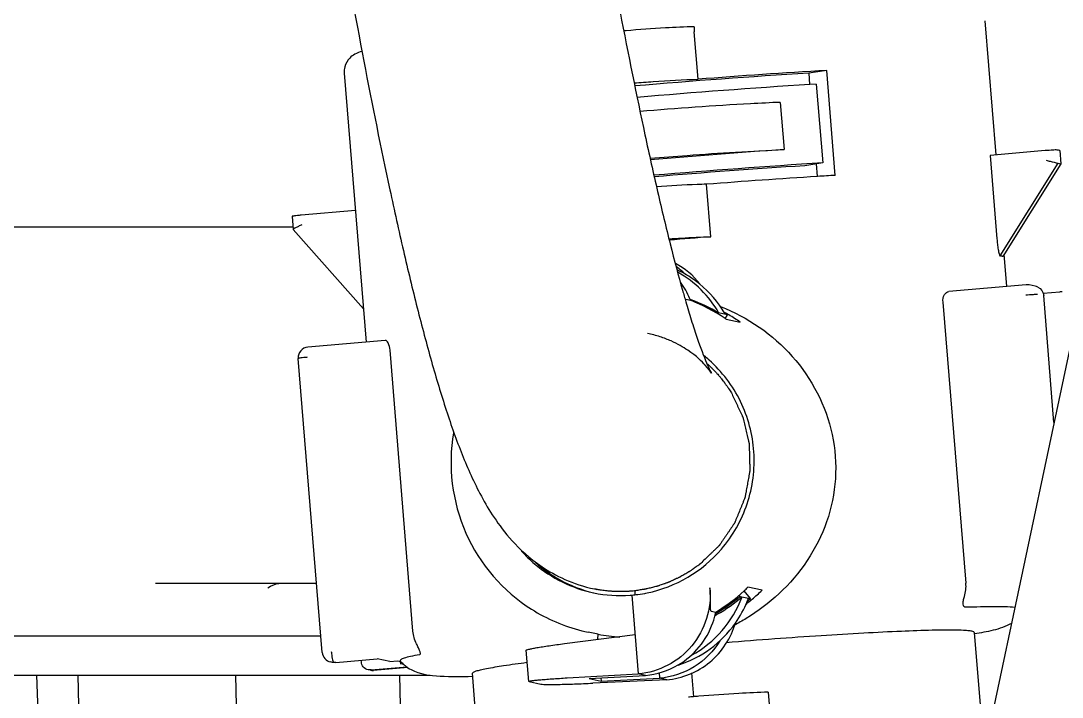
# Model space of a CAD drawing. Header units: metres. Extents: x 27859 to 32645, y 1492 to 8791.
# Drawn here: x 29839.55 to 29879.06, y 4968.69 to 4994.34 of the extents above; entities that cross this region are included whole.
import ezdxf

# ---------------------------------------------------------------- set-up
doc = ezdxf.new("R2010")
doc.units = ezdxf.units.M
doc.linetypes.add('CENTER', pattern=[2, 1.25, -0.25, 0.25, -0.25])
doc.layers.add('E-EQPT', color=190, linetype='Continuous')
doc.layers.add('E-HAT', color=253, linetype='CENTER', lineweight=15)

# ---------------------------------------------------------------- blocks, each defined once
blk = doc.blocks.new('EDG')
at = {"color": 0, "linetype": 'Continuous'}
for p, q in [((1016.392, 2537.825, 1), (1015.917, 2558.455, 1)), ((1022.614, 2537.825, 1), (1022.124, 2558.455, 1)), ((1028.028, 2558.455, 1), (1028.582, 2537.825, 1)), ((1029.468, 2558.485, 1), (1030.144, 2537.823, 1)), ((1013.306, 2541.584, 1), (1013.618, 2537.748, 1)), ((988.994, 2516.141, 1), (994.246, 2540.964, 1)), ((1002.404, 2538.469, 1), (1002.242, 2540.461, 1)), ((994.582, 2536.196, 1), (994.269, 2540.032, 1)), ((1005.303, 2537.732, 1), (1005.229, 2538.638, 1)), ((1011.464, 2538.066, 1), (1011.025, 2538.157, 1)), ((1006.249, 2537.995, 1), (1009.053, 2538.125, 1)), ((1006.249, 2537.995, 1), (1006.518, 2537.939, 1)), ((1008.739, 2538.042, 1), (1006.518, 2537.939, 1)), ((1006.536, 2537.724, 1), (1006.518, 2537.939, 1)), ((1009.194, 2537.948, 1), (1007.057, 2537.827, 1)), ((1007.057, 2537.827, 1), (1007.327, 2537.771, 1)), ((1010.025, 2537.923, 1), (1007.327, 2537.771, 1)), ((1007.57, 2534.783, 1), (1007.327, 2537.771, 1)), ((1008.748, 2537.922, 1), (1008.739, 2538.042, 1)), ((1009.194, 2537.948, 1), (1008.739, 2538.042, 1)), ((1011.464, 2538.066, 1), (1011.482, 2538.058, 1)), ((1011.482, 2538.059, 1), (1011.578, 2536.875, 1)), ((1013.624, 2537.863, 1), (1013.616, 2537.863, 1)), ((1043.073, 2537.825, 1), (1015.223, 2537.825, 1)), ((1016.066, 2537.525, 1), (1017.377, 2537.639, 1)), ((1017.46, 2537.622, 1), (1016.1, 2537.504, 1)), ((1016.219, 2537.415, 1), (1016.352, 2537.387, 1)), ((1016.352, 2537.387, 1), (1016.253, 2537.379, 1)), ((1016.359, 2537.299, 1), (1016.352, 2537.387, 1)), ((1016.46, 2537.278, 1), (1016.335, 2537.303, 1)), ((1016.756, 2537.303, 1), (1016.46, 2537.278, 1)), ((1016.756, 2537.303, 1), (1017.228, 2537.206, 1)), ((1018.808, 2537.343, 1), (1017.228, 2537.206, 1)), ((1017.833, 2537.32, 1), (1017.838, 2537.259, 1)), ((1018.924, 2537.335, 1), (1019.002, 2537.319, 1)), ((1010.131, 2536.623, 1), (1007.448, 2536.277, 1)), ((1019.32, 2536.959, 1), (1020.229, 2525.806, 1)), ((994.565, 2536.257, 1), (994.571, 2536.258, 1)), ((1008.858, 2536.459, 1), (1008.85, 2536.265, 1)), ((1008.85, 2536.265, 1), (1009.23, 2536.186, 1)), ((1043.148, 2536.325, 1), (1019.371, 2536.325, 1)), ((1015.878, 2536.146, 1), (1016.746, 2525.49, 1)), ((1004.563, 2535.391, 1), (1004.388, 2535.427, 1)), ((1002.629, 2534.596, 1), (1003.168, 2534.485, 1)), ((1003.47, 2534.834, 1), (1003.066, 2534.918, 1)), ((1003.066, 2534.918, 1), (1003.314, 2534.617, 1)), ((1003.506, 2534.79, 1), (1003.47, 2534.834, 1)), ((1007.46, 2534.621, 1), (1007.452, 2534.761, 1)), ((1009.028, 2534.696, 1), (1009.02, 2534.698, 1)), ((995.766, 2523.67, 1), (994.897, 2534.326, 1)), ((1008.989, 2534.551, 1), (1008.895, 2534.57, 1)), ((1025.65, 2534.325, 1), (1019.534, 2534.325, 1)), ((1021.07, 2534.351, 1), (1020.85, 2534.325, 1)), ((1021.285, 2534.438, 1), (1021.07, 2534.351, 1)), ((1021.38, 2534.509, 1), (1021.285, 2534.438, 1)), ((1021.384, 2534.513, 1), (1021.38, 2534.509, 1)), ((991.554, 2528.238, 1), (991.946, 2523.424, 1)), ((1016.932, 2525.12, 1), (1019.864, 2525.375, 1)), ((1018.484, 2514.982, 1), (1017.652, 2525.183, 1)), ((1003.997, 2524.318, 1), (1003.458, 2524.43, 1)), ((1004.03, 2524.299, 1), (1003.943, 2524.149, 1)), ((1003.943, 2524.149, 1), (1004.347, 2524.065, 1)), ((1004.347, 2524.065, 1), (1004.36, 2524.087, 1)), ((1005.527, 2523.563, 1), (1005.352, 2523.599, 1)), ((1020.424, 2520.917, 1), (1017.755, 2523.928, 1)), ((991.97, 2523.331, 1), (991.328, 2523.276, 1)), ((991.95, 2523.422, 1), (991.946, 2523.424, 1)), ((992.608, 2523.01, 1), (995.541, 2523.264, 1)), ((992.264, 2523.064, 1), (992.492, 2523.017, 1)), ((993.344, 2523.074, 1), (993.443, 2521.85, 1)), ((991.299, 2518.421, 1), (993.497, 2521.935, 1)), ((991.3, 2518.419, 1), (993.501, 2521.938, 1)), ((993.598, 2521.918, 1), (991.397, 2518.399, 1)), ((993.497, 2521.936, 1), (993.501, 2521.938, 1)), ((993.978, 2518.106, 1), (993.72, 2521.27, 1)), ((1004.57, 2521.191, 1), (1004.733, 2519.199, 1)), ((1020.425, 2520.915, 1), (1020.424, 2520.916, 1)), ((1020.465, 2520.418, 1), (1020.425, 2520.913, 1)), ((1020.425, 2520.825, 1), (1037.869, 2520.825, 1)), ((1018.059, 2520.195, 1), (1020.121, 2520.374, 1)), ((999.851, 2518.863, 1), (1000.175, 2514.879, 1)), ((1000.58, 2518.43, 1), (1000.541, 2518.906, 1)), ((991.298, 2518.42, 1), (991.3, 2518.419, 1)), ((991.338, 2517.923, 1), (991.298, 2518.418, 1)), ((1000.33, 2518.391, 1), (1001.014, 2518.499, 1)), ((991.885, 2517.924, 1), (993.978, 2518.106, 1)), ((993.75, 2518.086, 1), (994.165, 2513, 1)), ((1000.573, 2515.403, 1), (1000.33, 2518.391, 1)), ((991.338, 2517.923, 1), (991.341, 2517.921, 1)), ((1001.941, 2516.092, 1), (1001.795, 2517.884, 1)), ((1000.573, 2515.403, 1), (1000.817, 2515.418, 1)), ((1000.86, 2514.987, 1), (1000.825, 2515.419, 1)), ((1000.176, 2514.879, 1), (1000.86, 2514.987, 1)), ((1005.057, 2515.216, 1), (1005.203, 2513.423, 1)), ((1007.791, 2513.376, 1), (1007.878, 2513.383, 1))]:
    blk.add_line(p, q, dxfattribs=at)
for centre, radius, start, end in [((998.802, 2615.062, 1), 76.694, 274.65933, 274.80798), ((998.917, 2613.701, 1), 75.328, 274.80772, 274.95763), ((1007.066, 2533.452, 1), 4.176, 107.4612, 145.0956), ((1007.339, 2534.836, 1), 3.009, 120.4613, 160.7108), ((1015.234, 2536.29, 1), 1.499, 48.8665, 51.0787), ((1015.208, 2536.26, 1), 1.539, 45.3727, 48.8643), ((1017.412, 2537.244, 1), 0.397, 93.254, 94.9971), ((1017.412, 2537.238, 1), 0.402, 78.3075, 93.2322), ((1007.325, 2533.383, 1), 4.2, 118.7167, 159.5519), ((1015.197, 2536.248, 1), 1.555, 44.5827, 45.3788), ((1015.195, 2536.246, 1), 1.558, 42.864, 44.5827), ((1015.196, 2536.247, 1), 1.556, 41.5898, 42.8643), ((1018.921, 2536.927, 1), 0.4, 4.5405, 78.2794), ((1007.59, 2529.901, 1), 6.487, 78.8035, 86.12), ((1007.916, 2529.849, 1), 6.472, 76.121, 78.2785), ((1007.112, 2533.417, 1), 4.235, 145.0666, 157.7559), ((1007.363, 2534.825, 1), 3.035, 160.6647, 168.5693), ((1007.893, 2529.786, 1), 6.539, 57.7562, 76.062), ((1007.783, 2529.772, 1), 6.596, 120.9797, 132.6875), ((1007.63, 2529.808, 1), 6.59, 120.0645, 130.0669), ((1007.71, 2529.793, 1), 6.587, 121.3417, 130.0704), ((1007.689, 2529.827, 1), 6.547, 120.4926, 121.333), ((1007.604, 2529.851, 1), 6.539, 119.0806, 120.0529), ((1007.69, 2529.825, 1), 6.55, 120.1487, 120.4926), ((1007.238, 2529.892, 1), 6.586, 129.2188, 129.9308), ((1007.237, 2529.894, 1), 6.584, 127.1993, 129.2189), ((1007.299, 2529.886, 1), 6.576, 128.611, 129.5886), ((1007.093, 2533.426, 1), 4.213, 157.7668, 159.4998), ((1007.247, 2529.881, 1), 6.6, 129.9322, 134.4065), ((1007.294, 2529.892, 1), 6.568, 129.5887, 130.0744), ((1007.786, 2529.77, 1), 6.6, 132.6961, 134.4066), ((1008.018, 2529.736, 1), 5.068, 101.6359, 139.3301), ((1008.007, 2529.767, 1), 5.035, 97.5195, 101.5798), ((1008.004, 2529.791, 1), 5.011, 96.2682, 97.5176), ((1008.002, 2529.808, 1), 4.994, 94.9584, 96.2683), ((1008.001, 2529.814, 1), 4.988, 94.1394, 94.9582), ((1008.001, 2529.77, 1), 5.032, 78.3219, 94.1071), ((1007.872, 2529.796, 1), 5.032, 60.9384, 76.8216), ((1007.866, 2529.794, 1), 5.037, 49.5875, 60.8859), ((1007.87, 2529.8, 1), 5.03, 47.6665, 49.5772), ((1007.975, 2529.758, 1), 5.054, 41.6183, 49.4659), ((1007.974, 2529.63, 1), 5.026, 228.4807, 231.2776), ((1019.83, 2525.773, 1), 0.4, 274.9173, 4.7756), ((1007.877, 2529.188, 1), 4.423, 251.8641, 258.2771), ((1007.162, 2529.773, 1), 6.501, 235.2673, 239.7867), ((974.795, 2514.768, 1), 31.988, 16.7668, 18.0674), ((1007.156, 2529.763, 1), 6.49, 239.7879, 241.6757), ((1007.215, 2529.735, 1), 6.474, 239.6429, 240.3493), ((1007.698, 2529.657, 1), 6.497, 235.2668, 235.6063), ((1007.218, 2529.741, 1), 6.48, 240.3492, 240.6763), ((1007.626, 2526.206, 1), 4.156, 209.9265, 210.5067), ((1007.704, 2529.67, 1), 6.51, 235.6234, 248.8162), ((1007.866, 2526.153, 1), 4.152, 209.9105, 240.6335), ((1007.551, 2529.692, 1), 6.501, 239.6531, 249.9189), ((1007.628, 2529.668, 1), 6.492, 239.6456, 244.3775), ((966.266, 2512.174, 1), 40.902, 16.3072, 16.7989), ((1007.63, 2529.671, 1), 6.497, 244.3767, 245.3242), ((1007.625, 2529.659, 1), 6.483, 245.3233, 248.4629), ((1007.619, 2529.645, 1), 6.468, 248.4646, 249.4443), ((1007.536, 2529.654, 1), 6.46, 249.9293, 250.1763), ((1007.536, 2529.656, 1), 6.461, 250.1763, 250.3512), ((1008.144, 2524.659, 1), 2.987, 200.7839, 201.9106), ((1008.161, 2524.667, 1), 3.005, 201.9229, 215.745), ((960.249, 2510.415, 1), 47.17, 15.7513, 16.3056), ((991.294, 2523.675, 1), 0.401, 262.7983, 274.9414), ((992.345, 2523.458, 1), 0.402, 243.594, 258.2797), ((992.574, 2523.411, 1), 0.402, 258.3204, 274.9565), ((1007.614, 2526.194, 1), 4.14, 230.8991, 244.7947), ((1007.592, 2524.759, 1), 2.969, 225.24, 234.8254), ((980.502, 2830.826, 1), 310.568, 274.4447, 274.73749), ((983.856, 2785.924, 1), 267.54, 273.5726, 274.47529), ((987.202, 2733.128, 1), 214.639, 273.37841, 273.55944), ((982.078, 2811.475, 1), 293.652, 273.56351, 274.81694), ((986.033, 2761.574, 1), 243.536, 273.52672, 274.87361), ((982.058, 2811.22, 1), 293.999, 273.84945, 274.84116), ((983.15, 2797.247, 1), 282.383, 273.58714, 274.9215), ((986.617, 2754.389, 1), 239.825, 273.40484, 274.98659), ((983.691, 2789.334, 1), 274.95, 273.43719, 274.45686), ((1017.764, 2514.924, 1), 0.722, 345.7471, 4.6029), ((1004.124, 2513.334, 1), 1.083, 354.1315, 4.6983)]:
    blk.add_arc(centre, radius, start, end, dxfattribs=at)
for points, knots in [([(1002.404, 2538.469, 1), (1002.772, 2538.472, 1), (1003.648, 2538.518, 1), (1004.524, 2538.58, 1), (1005.032, 2538.622, 1)], [0, 0, 0, 0, 0.418962, 1, 1, 1, 1]), ([(1011.025, 2538.157, 1), (1010.953, 2538.172, 1), (1010.729, 2538.169, 1), (1010.307, 2538.172, 1), (1009.722, 2538.153, 1), (1009.286, 2538.136, 1), (1009.053, 2538.125, 1)], [0, 0, 0, 0, 0.111696, 0.336188, 0.645301, 1, 1, 1, 1]), ([(1006.249, 2537.995, 1), (1005.661, 2537.944, 1), (1004.489, 2537.468, 1), (1003.803, 2536.406, 1), (1003.639, 2535.836, 1)], [0, 0, 0, 0, 0.49865, 1, 1, 1, 1]), ([(1004.231, 2536.514, 1), (1004.471, 2536.909, 1), (1005.145, 2537.596, 1), (1006.059, 2537.899, 1), (1006.518, 2537.939, 1)], [0, 0, 0, 0, 0.501073, 1, 1, 1, 1]), ([(1004.609, 2534.507, 1), (1004.575, 2534.897, 1), (1004.661, 2535.699, 1), (1005.236, 2536.755, 1), (1006.168, 2537.512, 1), (1006.939, 2537.737, 1), (1007.327, 2537.771, 1)], [0, 0, 0, 0, 0.250751, 0.501302, 0.75109, 1, 1, 1, 1]), ([(1011.482, 2538.058, 1), (1011.482, 2538.048, 1), (1011.43, 2538.043, 1), (1011.369, 2538.026, 1), (1011.233, 2538.013, 1), (1011.065, 2537.995, 1), (1010.85, 2537.978, 1), (1010.499, 2537.951, 1), (1010.22, 2537.934, 1), (1010.025, 2537.923, 1)], [0, 0, 0, 0, 0.019474, 0.073303, 0.160894, 0.280064, 0.427723, 0.600005, 1, 1, 1, 1]), ([(1015.949, 2537.608, 1), (1015.618, 2537.792, 1), (1014.803, 2537.882, 1), (1014.029, 2537.87, 1), (1013.624, 2537.863, 1)], [0, 0, 0, 0, 0.482846, 1, 1, 1, 1]), ([(1011.553, 2537.345, 1), (1011.85, 2537.384, 1), (1012.363, 2537.455, 1), (1012.955, 2537.552, 1), (1013.301, 2537.622, 1), (1013.472, 2537.667, 1), (1013.564, 2537.698, 1), (1013.62, 2537.732, 1), (1013.618, 2537.748, 1)], [0, 0, 0, 0, 0.423513, 0.735568, 0.847053, 0.927938, 0.978123, 1, 1, 1, 1]), ([(1017.572, 2537.616, 1), (1017.645, 2537.601, 1), (1017.776, 2537.525, 1), (1017.828, 2537.386, 1), (1017.833, 2537.323, 1)], [0, 0, 0, 0, 0.538997, 1, 1, 1, 1]), ([(1015.63, 2537.043, 1), (1015.613, 2537.04, 1), (1015.589, 2537.009, 1), (1015.599, 2536.96, 1), (1015.621, 2536.884, 1), (1015.671, 2536.775, 1), (1015.715, 2536.684, 1), (1015.74, 2536.636, 1)], [0, 0, 0, 0, 0.112436, 0.201966, 0.324176, 0.640954, 1, 1, 1, 1]), ([(1015.629, 2537.043, 1), (1015.745, 2537.065, 1), (1015.941, 2537.106, 1), (1016.161, 2537.156, 1), (1016.284, 2537.205, 1), (1016.34, 2537.223, 1), (1016.371, 2537.268, 1), (1016.36, 2537.28, 1)], [0, 0, 0, 0, 0.446577, 0.758832, 0.864263, 0.93663, 1, 1, 1, 1]), ([(1018.896, 2537.32, 1), (1018.895, 2537.322, 1), (1018.892, 2537.324, 1), (1018.89, 2537.326, 1), (1018.889, 2537.326, 1)], [0, 0, 0, 0, 0.576693, 1, 1, 1, 1]), ([(1018.906, 2537.302, 1), (1018.904, 2537.306, 1), (1018.901, 2537.312, 1), (1018.897, 2537.318, 1), (1018.896, 2537.32, 1)], [0, 0, 0, 0, 0.566445, 1, 1, 1, 1]), ([(1018.975, 2536.916, 1), (1018.972, 2536.947, 1), (1018.961, 2537.056, 1), (1018.946, 2537.165, 1), (1018.926, 2537.241, 1)], [0, 0, 0, 0, 0.282767, 1, 1, 1, 1]), ([(994.582, 2536.196, 1), (994.583, 2536.177, 1), (994.666, 2536.152, 1), (994.789, 2536.134, 1), (995.024, 2536.118, 1), (995.331, 2536.111, 1), (995.726, 2536.111, 1), (996.405, 2536.122, 1), (997.427, 2536.158, 1), (998.832, 2536.228, 1), (1000.435, 2536.325, 1), (1002.177, 2536.446, 1), (1003.377, 2536.538, 1), (1003.99, 2536.588, 1)], [0, 0, 0, 0, 0.006134, 0.020933, 0.044907, 0.077951, 0.11979, 0.170048, 0.293891, 0.444859, 0.617283, 0.804682, 1, 1, 1, 1]), ([(1011.578, 2536.876, 1), (1011.579, 2536.866, 1), (1011.529, 2536.853, 1), (1011.466, 2536.831, 1), (1011.333, 2536.805, 1), (1011.165, 2536.773, 1), (1010.951, 2536.738, 1), (1010.603, 2536.685, 1), (1010.325, 2536.648, 1), (1010.131, 2536.623, 1)], [0, 0, 0, 0, 0.020732, 0.075141, 0.163003, 0.282191, 0.429631, 0.601472, 1, 1, 1, 1]), ([(993.169, 2535.854, 1), (993.382, 2535.983, 1), (993.855, 2536.132, 1), (994.332, 2536.217, 1), (994.565, 2536.257, 1)], [0, 0, 0, 0, 0.512145, 1, 1, 1, 1]), ([(1001.986, 2534.725, 1), (1002.37, 2535.079, 1), (1002.925, 2535.505, 1), (1003.53, 2535.844, 1), (1003.681, 2535.922, 1)], [0, 0, 0, 0, 0.753794, 1, 1, 1, 1]), ([(1004.563, 2535.391, 1), (1004.573, 2535.389, 1), (1004.584, 2535.349, 1), (1004.588, 2535.291, 1), (1004.589, 2535.195, 1), (1004.587, 2535.034, 1), (1004.589, 2534.8, 1), (1004.6, 2534.607, 1), (1004.609, 2534.507, 1)], [0, 0, 0, 0, 0.034494, 0.108527, 0.216146, 0.348219, 0.658848, 1, 1, 1, 1]), ([(993.036, 2535.248, 1), (993.284, 2535.231, 1), (993.903, 2535.223, 1), (994.522, 2535.234, 1), (994.891, 2535.244, 1)], [0, 0, 0, 0, 0.402388, 1, 1, 1, 1]), ([(994.891, 2535.244, 1), (994.919, 2535.245, 1), (994.986, 2535.224, 1), (995.01, 2535.108, 1), (994.994, 2534.98, 1), (994.97, 2534.883, 1), (994.954, 2534.832, 1)], [0, 0, 0, 0, 0.174501, 0.378535, 0.666219, 1, 1, 1, 1]), ([(1014.342, 2528.632, 1), (1014.555, 2529.889, 1), (1014.237, 2532.585, 1), (1012.455, 2534.637, 1), (1011.382, 2535.316, 1)], [0, 0, 0, 0, 0.501013, 1, 1, 1, 1]), ([(1004.21, 2523.839, 1), (1003.178, 2524.236, 1), (1001.274, 2525.543, 1), (999.935, 2528.121, 1), (999.774, 2530.366, 1), (1000.216, 2532.549, 1), (1001.184, 2533.986, 1), (1001.986, 2534.725, 1)], [0, 0, 0, 0, 0.250186, 0.500768, 0.627812, 0.753432, 1, 1, 1, 1]), ([(1004.999, 2533.619, 1), (1005.045, 2533.651, 1), (1005.113, 2533.7, 1), (1005.204, 2533.764, 1), (1005.261, 2533.804, 1), (1005.307, 2533.837, 1), (1005.336, 2533.857, 1), (1005.355, 2533.871, 1), (1005.367, 2533.879, 1), (1005.38, 2533.886, 1), (1005.395, 2533.895, 1), (1005.433, 2533.917, 1), (1005.49, 2533.949, 1), (1005.565, 2533.993, 1), (1005.64, 2534.036, 1), (1005.697, 2534.069, 1), (1005.735, 2534.091, 1), (1005.75, 2534.1, 1), (1005.763, 2534.107, 1), (1005.776, 2534.113, 1), (1005.799, 2534.124, 1), (1005.832, 2534.139, 1), (1005.885, 2534.163, 1), (1005.95, 2534.193, 1), (1006.016, 2534.223, 1), (1006.069, 2534.247, 1), (1006.108, 2534.265, 1), (1006.141, 2534.28, 1), (1006.168, 2534.292, 1), (1006.188, 2534.302, 1), (1006.207, 2534.308, 1), (1006.234, 2534.317, 1), (1006.266, 2534.329, 1), (1006.306, 2534.343, 1), (1006.359, 2534.361, 1), (1006.424, 2534.384, 1), (1006.49, 2534.407, 1), (1006.543, 2534.425, 1), (1006.576, 2534.437, 1), (1006.599, 2534.445, 1), (1006.612, 2534.449, 1), (1006.626, 2534.453, 1), (1006.644, 2534.457, 1), (1006.686, 2534.467, 1), (1006.749, 2534.483, 1), (1006.833, 2534.504, 1), (1006.917, 2534.525, 1), (1006.981, 2534.54, 1), (1007.023, 2534.551, 1), (1007.04, 2534.555, 1), (1007.054, 2534.559, 1), (1007.069, 2534.561, 1), (1007.094, 2534.565, 1), (1007.13, 2534.57, 1), (1007.188, 2534.579, 1), (1007.26, 2534.589, 1), (1007.375, 2534.607, 1), (1007.462, 2534.619, 1), (1007.52, 2534.628, 1)], [0, 0, 0, 0, 0.0625, 0.09375, 0.125, 0.140625, 0.15625, 0.164062, 0.167969, 0.171875, 0.179688, 0.1875, 0.21875, 0.25, 0.28125, 0.3125, 0.320312, 0.328125, 0.332031, 0.335938, 0.34375, 0.359375, 0.375, 0.40625, 0.4375, 0.453125, 0.46875, 0.484375, 0.492188, 0.5, 0.507812, 0.515625, 0.53125, 0.546875, 0.5625, 0.59375, 0.625, 0.640625, 0.65625, 0.664062, 0.667969, 0.671875, 0.679688, 0.6875, 0.71875, 0.75, 0.78125, 0.8125, 0.820312, 0.828125, 0.832031, 0.835938, 0.84375, 0.859375, 0.875, 0.90625, 0.9375, 1, 1, 1, 1]), ([(1007.52, 2534.628, 1), (1007.562, 2534.632, 1), (1007.616, 2534.636, 1), (1007.68, 2534.641, 1), (1007.723, 2534.644, 1), (1007.776, 2534.646, 1), (1007.829, 2534.649, 1), (1007.872, 2534.65, 1), (1007.915, 2534.651, 1), (1007.958, 2534.651, 1), (1007.995, 2534.652, 1), (1008.017, 2534.652, 1), (1008.032, 2534.652, 1), (1008.05, 2534.651, 1), (1008.074, 2534.651, 1), (1008.103, 2534.65, 1), (1008.139, 2534.649, 1), (1008.174, 2534.648, 1), (1008.203, 2534.648, 1), (1008.227, 2534.647, 1), (1008.248, 2534.645, 1), (1008.274, 2534.644, 1), (1008.306, 2534.642, 1), (1008.338, 2534.64, 1), (1008.365, 2534.638, 1), (1008.386, 2534.637, 1), (1008.409, 2534.635, 1), (1008.449, 2534.631, 1), (1008.505, 2534.625, 1), (1008.55, 2534.621, 1), (1008.573, 2534.618, 1)], [0, 0, 0, 0, 0.125, 0.15625, 0.1875, 0.25, 0.3125, 0.34375, 0.375, 0.4375, 0.46875, 0.484375, 0.5, 0.515625, 0.53125, 0.5625, 0.59375, 0.625, 0.65625, 0.671875, 0.6875, 0.71875, 0.75, 0.78125, 0.8125, 0.828125, 0.84375, 0.875, 0.9375, 1, 1, 1, 1]), ([(1008.573, 2534.618, 1), (1008.607, 2534.614, 1), (1008.675, 2534.606, 1), (1008.76, 2534.593, 1), (1008.827, 2534.582, 1), (1008.865, 2534.575, 1), (1008.89, 2534.57, 1), (1008.901, 2534.568, 1), (1008.909, 2534.567, 1), (1008.919, 2534.565, 1), (1008.936, 2534.561, 1), (1008.96, 2534.557, 1), (1008.98, 2534.553, 1), (1008.989, 2534.551, 1)], [0, 0, 0, 0, 0.25, 0.5, 0.625, 0.75, 0.78125, 0.8125, 0.828125, 0.84375, 0.875, 0.9375, 1, 1, 1, 1]), ([(1003.794, 2527.116, 1), (1003.762, 2527.183, 1), (1003.699, 2527.316, 1), (1003.62, 2527.484, 1), (1003.557, 2527.617, 1), (1003.51, 2527.718, 1), (1003.47, 2527.801, 1), (1003.439, 2527.868, 1), (1003.415, 2527.918, 1), (1003.395, 2527.96, 1), (1003.38, 2527.994, 1), (1003.371, 2528.012, 1), (1003.365, 2528.025, 1), (1003.361, 2528.033, 1), (1003.358, 2528.045, 1), (1003.355, 2528.058, 1), (1003.348, 2528.086, 1), (1003.334, 2528.145, 1), (1003.312, 2528.237, 1), (1003.286, 2528.347, 1), (1003.26, 2528.457, 1), (1003.234, 2528.567, 1), (1003.207, 2528.677, 1), (1003.186, 2528.768, 1), (1003.168, 2528.841, 1), (1003.155, 2528.896, 1), (1003.144, 2528.942, 1), (1003.135, 2528.979, 1), (1003.13, 2529.002, 1), (1003.126, 2529.02, 1), (1003.12, 2529.038, 1), (1003.121, 2529.062, 1), (1003.12, 2529.09, 1), (1003.119, 2529.128, 1), (1003.118, 2529.175, 1), (1003.116, 2529.25, 1), (1003.113, 2529.345, 1), (1003.109, 2529.495, 1), (1003.105, 2529.646, 1), (1003.102, 2529.778, 1), (1003.1, 2529.854, 1), (1003.098, 2529.91, 1), (1003.097, 2529.967, 1), (1003.096, 2530.014, 1), (1003.095, 2530.047, 1), (1003.094, 2530.063, 1), (1003.094, 2530.073, 1), (1003.096, 2530.082, 1), (1003.098, 2530.094, 1), (1003.102, 2530.112, 1), (1003.106, 2530.135, 1), (1003.111, 2530.163, 1), (1003.118, 2530.2, 1), (1003.13, 2530.265, 1), (1003.147, 2530.358, 1), (1003.167, 2530.469, 1), (1003.187, 2530.581, 1), (1003.208, 2530.692, 1), (1003.228, 2530.803, 1), (1003.245, 2530.896, 1), (1003.257, 2530.961, 1), (1003.264, 2530.998, 1), (1003.269, 2531.026, 1), (1003.273, 2531.049, 1), (1003.277, 2531.068, 1), (1003.279, 2531.079, 1), (1003.28, 2531.089, 1), (1003.284, 2531.097, 1), (1003.29, 2531.113, 1), (1003.303, 2531.143, 1), (1003.32, 2531.187, 1), (1003.342, 2531.239, 1), (1003.363, 2531.292, 1), (1003.392, 2531.361, 1), (1003.442, 2531.483, 1), (1003.499, 2531.623, 1), (1003.556, 2531.763, 1), (1003.592, 2531.85, 1), (1003.621, 2531.92, 1), (1003.638, 2531.963, 1), (1003.653, 2531.998, 1), (1003.664, 2532.024, 1), (1003.672, 2532.047, 1), (1003.683, 2532.062, 1), (1003.693, 2532.078, 1), (1003.707, 2532.097, 1), (1003.728, 2532.128, 1), (1003.754, 2532.167, 1), (1003.786, 2532.214, 1), (1003.828, 2532.276, 1), (1003.881, 2532.354, 1), (1003.945, 2532.448, 1), (1004.008, 2532.541, 1), (1004.072, 2532.635, 1), (1004.135, 2532.728, 1), (1004.188, 2532.806, 1), (1004.223, 2532.857, 1), (1004.238, 2532.88, 1), (1004.246, 2532.892, 1), (1004.253, 2532.902, 1), (1004.26, 2532.908, 1), (1004.27, 2532.918, 1), (1004.285, 2532.933, 1), (1004.312, 2532.959, 1), (1004.346, 2532.991, 1), (1004.387, 2533.031, 1), (1004.442, 2533.083, 1), (1004.51, 2533.148, 1), (1004.591, 2533.227, 1), (1004.7, 2533.331, 1), (1004.836, 2533.462, 1), (1004.945, 2533.567, 1), (1004.999, 2533.619, 1)], [0, 0, 0, 0, 0.03125, 0.0625, 0.078125, 0.09375, 0.109375, 0.117188, 0.125, 0.132812, 0.136719, 0.140625, 0.141602, 0.142578, 0.144531, 0.146484, 0.148438, 0.15625, 0.171875, 0.1875, 0.203125, 0.21875, 0.234375, 0.25, 0.257812, 0.265625, 0.273438, 0.277344, 0.28125, 0.283203, 0.285156, 0.289062, 0.292969, 0.296875, 0.304688, 0.3125, 0.328125, 0.34375, 0.375, 0.390625, 0.398438, 0.40625, 0.414062, 0.421875, 0.425781, 0.427734, 0.428711, 0.429688, 0.431641, 0.433594, 0.4375, 0.441406, 0.445312, 0.453125, 0.46875, 0.484375, 0.5, 0.515625, 0.53125, 0.546875, 0.554688, 0.558594, 0.5625, 0.566406, 0.568359, 0.570312, 0.571289, 0.572266, 0.574219, 0.578125, 0.585938, 0.59375, 0.601562, 0.609375, 0.625, 0.65625, 0.671875, 0.6875, 0.695312, 0.703125, 0.707031, 0.710938, 0.714844, 0.716797, 0.71875, 0.722656, 0.726562, 0.734375, 0.742188, 0.75, 0.765625, 0.78125, 0.796875, 0.8125, 0.828125, 0.84375, 0.851562, 0.853516, 0.855469, 0.857422, 0.858398, 0.859375, 0.863281, 0.867188, 0.875, 0.882812, 0.890625, 0.90625, 0.921875, 0.9375, 0.96875, 1, 1, 1, 1]), ([(1027.11, 2446.239, 1), (1026.535, 2450.543, 1), (1025.429, 2459.071, 1), (1023.839, 2471.805, 1), (1022.48, 2482.857, 1), (1021.36, 2491.495, 1), (1020.499, 2497.765, 1), (1019.612, 2503.718, 1), (1018.697, 2509.33, 1), (1017.748, 2514.587, 1), (1016.925, 2518.657, 1), (1016.242, 2521.727, 1), (1015.718, 2523.91, 1), (1015.18, 2525.938, 1), (1014.622, 2527.793, 1), (1014.126, 2529.19, 1), (1013.678, 2530.247, 1), (1013.296, 2531.028, 1), (1012.826, 2531.83, 1), (1012.176, 2532.702, 1), (1011.473, 2533.376, 1), (1010.976, 2533.71, 1)], [0, 0, 0, 0, 0.12439, 0.251751, 0.379113, 0.442794, 0.506474, 0.570155, 0.633836, 0.697516, 0.761197, 0.793038, 0.824878, 0.856718, 0.888559, 0.920399, 0.936319, 0.952239, 0.96816, 0.98408, 1, 1, 1, 1]), ([(1004.174, 2533.039, 1), (1003.743, 2532.538, 1), (1003.071, 2531.355, 1), (1002.812, 2529.342, 1), (1003.329, 2527.383, 1), (1004.151, 2526.302, 1), (1004.643, 2525.867, 1)], [0, 0, 0, 0, 0.250297, 0.500805, 0.750843, 1, 1, 1, 1]), ([(1004.727, 2525.992, 1), (1004.705, 2526.013, 1), (1004.661, 2526.054, 1), (1004.606, 2526.105, 1), (1004.568, 2526.141, 1), (1004.546, 2526.162, 1), (1004.515, 2526.194, 1), (1004.468, 2526.243, 1), (1004.421, 2526.291, 1), (1004.389, 2526.324, 1), (1004.369, 2526.346, 1), (1004.335, 2526.386, 1), (1004.295, 2526.431, 1), (1004.256, 2526.476, 1), (1004.225, 2526.509, 1), (1004.198, 2526.545, 1), (1004.16, 2526.592, 1), (1004.128, 2526.634, 1), (1004.1, 2526.669, 1), (1004.086, 2526.686, 1), (1004.072, 2526.705, 1), (1004.053, 2526.731, 1), (1004.03, 2526.764, 1), (1004.002, 2526.803, 1), (1003.973, 2526.843, 1), (1003.95, 2526.875, 1), (1003.931, 2526.902, 1), (1003.914, 2526.928, 1), (1003.885, 2526.973, 1), (1003.844, 2527.038, 1), (1003.81, 2527.09, 1), (1003.794, 2527.116, 1)], [0, 0, 0, 0, 0.0625, 0.125, 0.15625, 0.171875, 0.1875, 0.25, 0.3125, 0.328125, 0.34375, 0.375, 0.4375, 0.46875, 0.5, 0.53125, 0.5625, 0.625, 0.640625, 0.65625, 0.671875, 0.6875, 0.71875, 0.75, 0.78125, 0.8125, 0.828125, 0.84375, 0.875, 0.9375, 1, 1, 1, 1]), ([(1005.205, 2524.688, 1), (1005.064, 2525.12, 1), (1004.864, 2525.676, 1), (1004.655, 2526.162, 1), (1004.551, 2526.369, 1), (1004.54, 2526.375, 1), (1004.716, 2526.121, 1), (1005.205, 2525.625, 1), (1005.935, 2525.196, 1), (1006.351, 2525.034, 1), (1006.5, 2524.985, 1)], [0, 0, 0, 0, 0.258065, 0.387097, 0.516129, 0.645161, 0.774194, 0.903226, 0.967742, 1, 1, 1, 1]), ([(1019.884, 2525.762, 1), (1019.929, 2525.766, 1), (1020.013, 2525.774, 1), (1020.116, 2525.786, 1), (1020.19, 2525.794, 1), (1020.216, 2525.803, 1), (1020.229, 2525.804, 1), (1020.229, 2525.806, 1)], [0, 0, 0, 0, 0.391196, 0.712998, 0.924889, 0.980457, 1, 1, 1, 1]), ([(1016.746, 2525.49, 1), (1016.754, 2525.395, 1), (1016.774, 2525.263, 1), (1016.883, 2525.116, 1), (1016.932, 2525.12, 1)], [0, 0, 0, 0, 0.658816, 1, 1, 1, 1]), ([(995.765, 2523.67, 1), (995.773, 2523.572, 1), (995.754, 2523.398, 1), (995.609, 2523.271, 1), (995.541, 2523.265, 1)], [0, 0, 0, 0, 0.589519, 1, 1, 1, 1]), ([(1005.527, 2523.563, 1), (1005.531, 2523.562, 1), (1005.542, 2523.572, 1), (1005.54, 2523.584, 1), (1005.54, 2523.592, 1)], [0, 0, 0, 0, 0.333564, 1, 1, 1, 1]), ([(992.628, 2523.397, 1), (992.529, 2523.389, 1), (992.38, 2523.38, 1), (992.23, 2523.37, 1), (992.179, 2523.374, 1)], [0, 0, 0, 0, 0.657912, 1, 1, 1, 1]), ([(1019.921, 2426.508, 1), (1019.685, 2428.026, 1), (1018.764, 2434.11, 1), (1017.307, 2444.729, 1), (1015.62, 2457.722, 1), (1014.013, 2470.599, 1), (1012.656, 2481.63, 1), (1011.546, 2490.191, 1), (1010.698, 2496.369, 1), (1009.83, 2502.197, 1), (1008.938, 2507.662, 1), (1008.021, 2512.736, 1), (1007.235, 2516.623, 1), (1006.594, 2519.507, 1), (1006.115, 2521.499, 1), (1005.802, 2522.679, 1), (1005.649, 2523.22, 1)], [0, 0, 0, 0, 0.041237, 0.164948, 0.28866, 0.412371, 0.536082, 0.597938, 0.659794, 0.721649, 0.783505, 0.845361, 0.907216, 0.938144, 0.969072, 1, 1, 1, 1]), ([(993.501, 2521.938, 1), (993.508, 2521.936, 1), (993.54, 2521.927, 1), (993.572, 2521.922, 1), (993.598, 2521.918, 1)], [0, 0, 0, 0, 0.212091, 1, 1, 1, 1]), ([(993.72, 2521.27, 1), (993.714, 2521.338, 1), (993.701, 2521.472, 1), (993.678, 2521.636, 1), (993.656, 2521.756, 1), (993.638, 2521.833, 1), (993.622, 2521.882, 1), (993.607, 2521.916, 1), (993.598, 2521.918, 1)], [0, 0, 0, 0, 0.309189, 0.607262, 0.744484, 0.865032, 0.955786, 1, 1, 1, 1]), ([(1006.159, 2521.27, 1), (1006, 2521.259, 1), (1005.471, 2521.226, 1), (1004.941, 2521.197, 1), (1004.57, 2521.191, 1)], [0, 0, 0, 0, 0.299744, 1, 1, 1, 1]), ([(1020.091, 2520.739, 1), (1020.134, 2520.757, 1), (1020.212, 2520.794, 1), (1020.322, 2520.843, 1), (1020.378, 2520.883, 1), (1020.426, 2520.903, 1), (1020.425, 2520.914, 1)], [0, 0, 0, 0, 0.374296, 0.691333, 0.910826, 1, 1, 1, 1]), ([(1020.121, 2520.374, 1), (1020.166, 2520.378, 1), (1020.246, 2520.387, 1), (1020.361, 2520.394, 1), (1020.414, 2520.413, 1), (1020.466, 2520.409, 1), (1020.465, 2520.418, 1)], [0, 0, 0, 0, 0.390783, 0.712377, 0.924173, 1, 1, 1, 1]), ([(1004.732, 2519.199, 1), (1004.853, 2519.201, 1), (1005.487, 2519.222, 1), (1006.12, 2519.263, 1), (1006.633, 2519.3, 1)], [0, 0, 0, 0, 0.189402, 1, 1, 1, 1]), ([(991.855, 2518.289, 1), (991.804, 2518.302, 1), (991.652, 2518.339, 1), (991.499, 2518.377, 1), (991.397, 2518.399, 1)], [0, 0, 0, 0, 0.335373, 1, 1, 1, 1]), ([(1006.88, 2518.213, 1), (1006.409, 2518.174, 1), (1004.716, 2518.044, 1), (1003.021, 2517.933, 1), (1001.795, 2517.884, 1)], [0, 0, 0, 0, 0.277794, 1, 1, 1, 1]), ([(991.438, 2517.901, 1), (991.489, 2517.893, 1), (991.64, 2517.911, 1), (991.788, 2517.916, 1), (991.885, 2517.924, 1)], [0, 0, 0, 0, 0.348716, 1, 1, 1, 1]), ([(1001.941, 2516.092, 1), (1002.317, 2516.107, 1), (1004.092, 2516.194, 1), (1005.865, 2516.324, 1), (1007.261, 2516.439, 1)], [0, 0, 0, 0, 0.211448, 1, 1, 1, 1]), ([(1007.485, 2515.356, 1), (1007.244, 2515.337, 1), (1006.435, 2515.278, 1), (1005.626, 2515.225, 1), (1005.057, 2515.216, 1)], [0, 0, 0, 0, 0.298367, 1, 1, 1, 1]), ([(1017.81, 2514.16, 1), (1017.903, 2514.188, 1), (1018.07, 2514.249, 1), (1018.321, 2514.429, 1), (1018.432, 2514.621, 1), (1018.464, 2514.746, 1)], [0, 0, 0, 0, 0.316209, 0.57738, 1, 1, 1, 1]), ([(1005.201, 2513.223, 1), (1005.567, 2513.229, 1), (1006.431, 2513.274, 1), (1007.294, 2513.335, 1), (1007.791, 2513.376, 1)], [0, 0, 0, 0, 0.423253, 1, 1, 1, 1])]:
    blk.add_open_spline(points, degree=3, knots=knots, dxfattribs=at)
for points in [[(1007.057, 2537.827, 1), (1006.624, 2537.789, 1), (1006.189, 2537.65, 1), (1005.813, 2537.43, 1)], [(1016.176, 2537.456, 1), (1016.105, 2537.513, 1), (1016.029, 2537.564, 1), (1015.949, 2537.608, 1)], [(1017.46, 2537.622, 1), (1017.497, 2537.625, 1), (1017.535, 2537.623, 1), (1017.572, 2537.616, 1)], [(1018.808, 2537.343, 1), (1018.846, 2537.346, 1), (1018.886, 2537.343, 1), (1018.924, 2537.335, 1)], [(1018.926, 2537.241, 1), (1018.92, 2537.262, 1), (1018.914, 2537.283, 1), (1018.906, 2537.302, 1)], [(1015.74, 2536.636, 1), (1015.816, 2536.484, 1), (1015.864, 2536.315, 1), (1015.878, 2536.146, 1)], [(994.954, 2534.832, 1), (994.903, 2534.67, 1), (994.883, 2534.495, 1), (994.897, 2534.326, 1)], [(1011.259, 2533.599, 1), (1010.629, 2534.137, 1), (1009.839, 2534.526, 1), (1009.028, 2534.696, 1)], [(1010.976, 2533.71, 1), (1010.727, 2533.876, 1), (1010.156, 2534.207, 1), (1009.403, 2534.465, 1), (1008.989, 2534.551, 1)], [(1004.045, 2524.096, 1), (1004.294, 2523.674, 1), (1004.623, 2523.29, 1), (1005.003, 2522.981, 1)], [(992.166, 2523.098, 1), (992.049, 2523.156, 1), (991.957, 2523.293, 1), (991.946, 2523.424, 1)], [(1004.993, 2522.974, 1), (1005.241, 2522.659, 1), (1005.561, 2522.39, 1), (1005.915, 2522.201, 1)], [(991.397, 2518.399, 1), (991.364, 2518.404, 1), (991.332, 2518.411, 1), (991.3, 2518.419, 1)], [(991.341, 2517.921, 1), (991.373, 2517.913, 1), (991.405, 2517.906, 1), (991.438, 2517.901, 1)]]:
    blk.add_open_spline(points, degree=3, dxfattribs=at)

msp = doc.modelspace()

# ---------------------------------------------------------------- hatches: boundary and pattern name
at = {"layer": 'E-HAT', "linetype": 'Continuous'}
h = msp.add_hatch(dxfattribs=at)
h.set_pattern_fill('AR-CONC', color=8, scale=40, angle=90)
h.set_pattern_definition([(140, (30868.3, 2757.35), (25.101, 286.904), [30, -330]), (85, (30868.3, 2757.35), (-300.877, -55.5), [24, -264]), (190.4514, (30870.4, 2781.26), (-275.776, 231.404), [25.496, -280.457]), (136.184, (30788.3, 2757.35), (66.208, 426.897), [45, -495]), (186.636, (30793.8, 2792.93), (-389.647, 373.865), [38.244, -420.686]), (81.184, (30788.3, 2757.35), (-389.647, 373.865), [36, -396]), (111, (30808.3, 2797.35), (161.0476, 238.763), [30, -330]), (56, (30808.3, 2797.35), (-290.06, 97.326), [24, -264]), (161.4514, (30821.72, 2817.25), (-129.012, 336.089), [25.496, -280.457]), (127.5, (30868.3, 2757.35), (-133.1575, 4.864), [0, -260.8, 0, -268, 0, -265]), (97.5, (30868.3, 2757.35), (-157.7647, 105.2278), [0, -152.8, 0, -254.8, 0, -101]), (57.5, (30868.3, 2668.15), (9.022, 213.529), [0, -100, 0, -312, 0, -414]), (47.5, (30868.3, 2628.15), (-40.042, 233.2745), [0, -130, 0, -207.2, 0, -294])])
h.paths.add_polyline_path([(32053.297, 1585.353), (28053.297, 1585.353), (28053.297, 2085.353), (28638.297, 2085.353), (28638.297, 8185.353), (28053.297, 8185.353), (28053.297, 8685.353), (32053.297, 8685.353), (32053.297, 8185.353), (31468.297, 8185.353), (31468.297, 2085.353), (32053.297, 2085.353)])

# ---------------------------------------------------------------- next in the draw order: wipeouts: each hides what was drawn before it
msp.add_wipeout([(30870.305, 2757.353), (29240.319, 2757.353), (29240.319, 7507.34), (30870.305, 7507.34)]).translate(0, 0, -732205.316).dxf.layer = 'E-EQPT'

# ---------------------------------------------------------------- next in the draw order: block references
at = {"layer": 'E-EQPT', "rotation": 180}
msp.add_blockref('EDG', (30870.305, 7507.34, -732206.316), dxfattribs=at)

doc.saveas('drawing.dxf')
